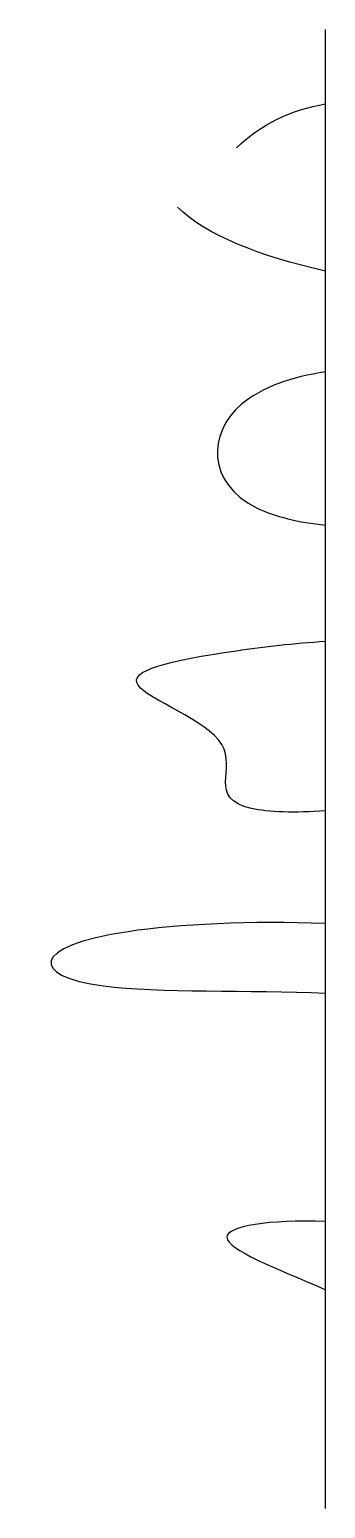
# Model space of a CAD drawing. Header units: millimetres. Extents: x 10 to 20, y 0 to 50.
import ezdxf

# ---------------------------------------------------------------- set-up
doc = ezdxf.new("R2010")
doc.units = ezdxf.units.MM
doc.layers.get('0').update_dxf_attribs({"lineweight": 25})

msp = doc.modelspace()

# ---------------------------------------------------------------- linework, layer by layer
msp.add_line((20, 0), (20, 50))
for points in [[(17, 46), (17.802, 46.802), (18.845, 47.282), (20, 47.489)], [(20, 41.832), (17.788, 42.331), (15.946, 43.054), (15, 44)]]:
    msp.add_open_spline(points, degree=3)
for points, knots in [([(20, 38.426), (18.882, 38.259), (17.834, 37.905), (17.167, 37.333), (16, 36.333), (16, 34.059), (19.103, 33.337), (20, 33.246)], [0, 0, 0, 0, 0.571677, 0.571677, 0.571677, 1.571677, 1.936161, 1.936161, 1.936161, 1.936161]), ([(20, 23.582), (18.979, 23.51), (15.625, 23.625), (18, 26), (12, 28), (15.18, 28.795), (18.947, 29.257), (20, 29.319)], [0, 0, 0, 0, 0.37548, 1.37548, 2.37548, 3.37548, 3.760845, 3.760845, 3.760845, 3.760845]), ([(20, 19.771), (17.5, 19.875), (15, 19.75), (13.333, 19.5), (10, 19), (10, 17.273), (17.46, 17.534), (20, 17.42)], [0, 0, 0, 0, 0.5, 0.5, 0.5, 1.5, 2.227452, 2.227452, 2.227452, 2.227452]), ([(20, 9.704), (18.115, 9.763), (16.667, 9.555), (16.667, 9.167), (16.667, 8.75), (18.333, 8.125), (20, 7.396)], [0, 0, 0, 0, 0.4661779, 0.4661779, 0.4661779, 0.9661779, 0.9661779, 0.9661779, 0.9661779])]:
    msp.add_open_spline(points, degree=3, knots=knots)

doc.saveas('drawing.dxf')
